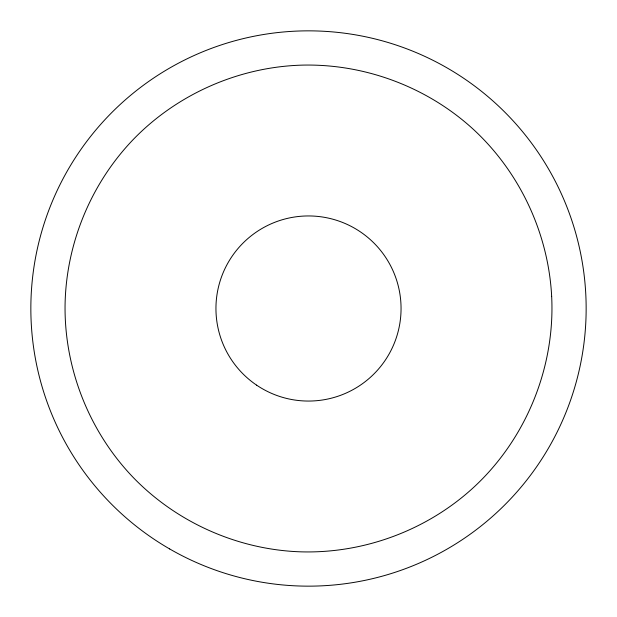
<?xml version="1.0" encoding="UTF-8"?>
<svg xmlns="http://www.w3.org/2000/svg" width="617" height="617" viewBox="0 0 617 617"><rect width="100%" height="100%" fill="white"/><g stroke="black" fill="none" stroke-linecap="round" stroke-linejoin="round"><path stroke-width="0.93" d="M551.66 296.345C555.261 367.616 525.9 439.366 473.355 487.654C426.501 530.612 362.819 554.089 299.291 551.783C237.391 549.331 177.148 522.522 133.897 478.167C89.666 432.509 64.484 369.475 65.055 305.916C65.818 243.97 90.984 183.018 134.144 138.578C178.282 93.445 240.028 66.59 303.14 65.101C365.526 63.836 427.697 87.344 473.617 129.585C519.9 172.428 548.374 233.373 551.66 296.345M169.675 548.953A277.65 277.65 0 0 0 586.15 308.5A277.65 277.65 0 0 0 169.675 68.047A277.65 277.65 0 0 0 169.675 548.953M256.633 385.155A92.55 92.55 0 0 0 400.819 315.094A92.55 92.55 0 0 0 268.048 225.259A92.55 92.55 0 0 0 256.633 385.155"/></g></svg>
